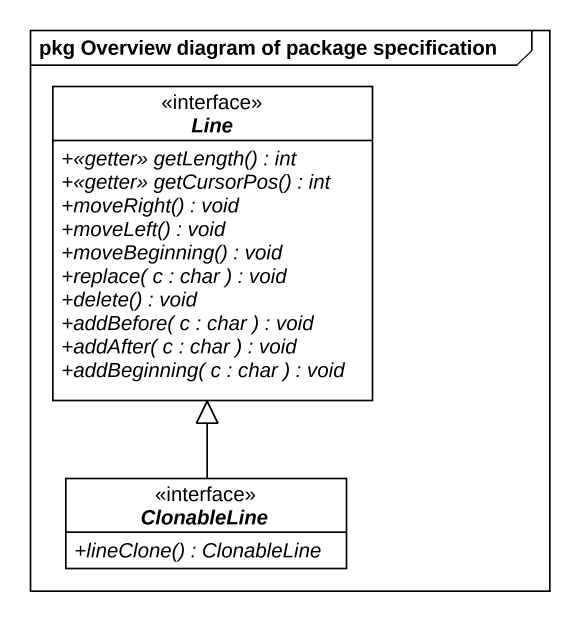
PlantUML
@startuml
mainframe pkg Overview diagram of package specification
hide circle
hide empty members
skinparam classAttributeIconSize 0
interface Line {
  {abstract} +<<getter>> getLength() : int
  {abstract} +<<getter>> getCursorPos() : int
  {abstract} +moveRight() : void
  {abstract} +moveLeft() : void
  {abstract} +moveBeginning() : void
  {abstract} +replace( c : char ) : void
  {abstract} +delete() : void
  {abstract} +addBefore( c : char ) : void
  {abstract} +addAfter( c : char ) : void
  {abstract} +addBeginning( c : char ) : void
}
interface ClonableLine {
  {abstract} +lineClone() : ClonableLine
}
ClonableLine -up-|> Line
@enduml
